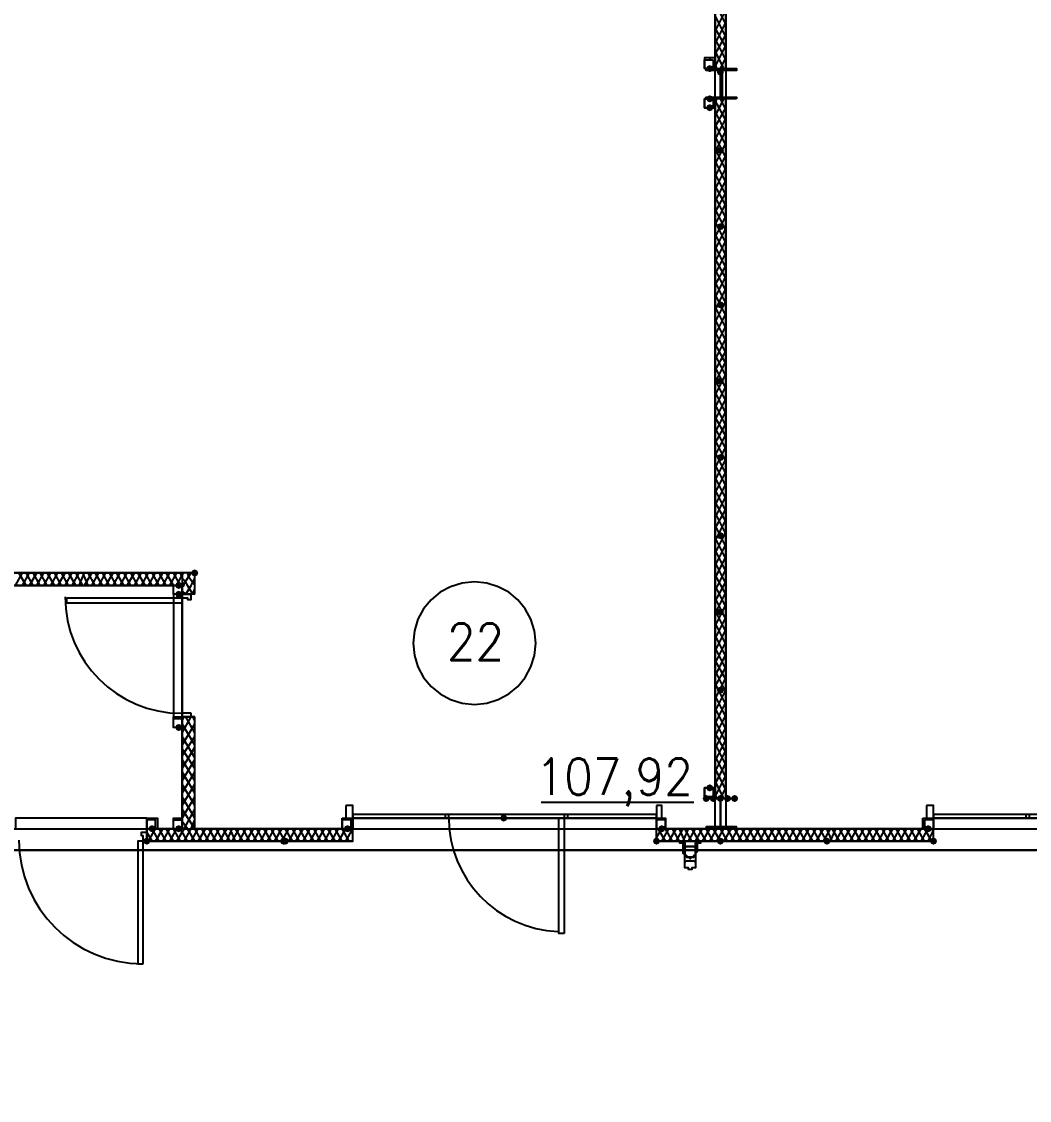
# Model space of a CAD drawing. Header units: millimetres. Extents: x 0 to 420, y 0 to 297.
# Drawn here: x 117.16 to 141.18, y 99.06 to 124.78 of the extents above; entities that cross this region are included whole.
import ezdxf

# ---------------------------------------------------------------- set-up
doc = ezdxf.new("R2010")
doc.units = ezdxf.units.MM
doc.layers.get('0').update_dxf_attribs({"linetype": 'CONTINUOUS'})
doc.styles.get("Standard").update_dxf_attribs({"font": 'STANDARD'})

msp = doc.modelspace()

# ---------------------------------------------------------------- hatches: boundary and pattern name
at = {"true_color": 0x000007}
for points in [[(133.646333, 123.655667), (133.621463, 123.595871), (133.561667, 123.571), (133.501871, 123.595871), (133.477, 123.655667), (133.501871, 123.715462), (133.561667, 123.740333), (133.621462, 123.715463)], [(133.900333, 123.571), (133.875463, 123.511204), (133.815667, 123.486333), (133.755871, 123.511204), (133.731, 123.571), (133.755871, 123.630796), (133.815667, 123.655667), (133.875462, 123.630796)], [(133.646333, 122.936), (133.621463, 122.876204), (133.561667, 122.851333), (133.501871, 122.876204), (133.477, 122.936), (133.501871, 122.995796), (133.561667, 123.020667), (133.621462, 122.995796)], [(133.646333, 122.724333), (133.621463, 122.664537), (133.561667, 122.639667), (133.501871, 122.664537), (133.477, 122.724333), (133.501871, 122.784129), (133.561667, 122.809), (133.621462, 122.784129)], [(133.900333, 121.708333), (133.875463, 121.648537), (133.815667, 121.623667), (133.755871, 121.648537), (133.731, 121.708333), (133.755871, 121.768129), (133.815667, 121.793), (133.875462, 121.768129)], [(133.900333, 119.888), (133.875463, 119.828204), (133.815667, 119.803333), (133.755871, 119.828204), (133.731, 119.888), (133.755871, 119.947796), (133.815667, 119.972667), (133.875462, 119.947796)], [(133.900333, 118.025333), (133.875463, 117.965537), (133.815667, 117.940667), (133.755871, 117.965537), (133.731, 118.025333), (133.755871, 118.085129), (133.815667, 118.11), (133.875462, 118.085129)], [(133.900333, 116.205), (133.875463, 116.145204), (133.815667, 116.120333), (133.755871, 116.145204), (133.731, 116.205), (133.755871, 116.264796), (133.815667, 116.289667), (133.875462, 116.264796)], [(133.900333, 114.384667), (133.875463, 114.324871), (133.815667, 114.3), (133.755871, 114.324871), (133.731, 114.384667), (133.755871, 114.444462), (133.815667, 114.469333), (133.875462, 114.444463)], [(133.900333, 112.522), (133.875463, 112.462204), (133.815667, 112.437333), (133.755871, 112.462204), (133.731, 112.522), (133.755871, 112.581796), (133.815667, 112.606667), (133.875462, 112.581796)], [(121.369667, 111.633), (121.344796, 111.573204), (121.285, 111.548333), (121.225204, 111.573204), (121.200333, 111.633), (121.225204, 111.692796), (121.285, 111.717667), (121.344796, 111.692796)], [(120.988667, 111.336667), (120.963796, 111.276871), (120.904, 111.252), (120.844204, 111.276871), (120.819333, 111.336667), (120.844204, 111.396462), (120.904, 111.421333), (120.963796, 111.396463)], [(120.988667, 111.125), (120.963796, 111.065204), (120.904, 111.040333), (120.844204, 111.065204), (120.819333, 111.125), (120.844204, 111.184796), (120.904, 111.209667), (120.963796, 111.184796)], [(133.900333, 110.701667), (133.875463, 110.641871), (133.815667, 110.617), (133.755871, 110.641871), (133.731, 110.701667), (133.755871, 110.761462), (133.815667, 110.786333), (133.875462, 110.761463)], [(133.900333, 108.839), (133.875463, 108.779204), (133.815667, 108.754333), (133.755871, 108.779204), (133.731, 108.839), (133.755871, 108.898796), (133.815667, 108.923667), (133.875462, 108.898796)], [(120.988667, 107.95), (120.963796, 107.890204), (120.904, 107.865333), (120.844204, 107.890204), (120.819333, 107.95), (120.844204, 108.009796), (120.904, 108.034667), (120.963796, 108.009796)], [(133.646333, 106.510667), (133.621463, 106.450871), (133.561667, 106.426), (133.501871, 106.450871), (133.477, 106.510667), (133.501871, 106.570462), (133.561667, 106.595333), (133.621462, 106.570463)], [(133.561667, 106.256667), (133.536796, 106.196871), (133.477, 106.172), (133.417204, 106.196871), (133.392333, 106.256667), (133.417204, 106.316462), (133.477, 106.341333), (133.536796, 106.316463)], [(133.731, 106.256667), (133.706129, 106.196871), (133.646333, 106.172), (133.586537, 106.196871), (133.561667, 106.256667), (133.586537, 106.316462), (133.646333, 106.341333), (133.706129, 106.316463)], [(133.900333, 106.256667), (133.875463, 106.196871), (133.815667, 106.172), (133.755871, 106.196871), (133.731, 106.256667), (133.755871, 106.316462), (133.815667, 106.341333), (133.875462, 106.316463)], [(134.069667, 106.256667), (134.044796, 106.196871), (133.985, 106.172), (133.925204, 106.196871), (133.900333, 106.256667), (133.925204, 106.316462), (133.985, 106.341333), (134.044796, 106.316463)], [(134.239, 106.256667), (134.214129, 106.196871), (134.154333, 106.172), (134.094538, 106.196871), (134.069667, 106.256667), (134.094537, 106.316462), (134.154333, 106.341333), (134.214129, 106.316463)], [(128.735667, 105.791), (128.710796, 105.731204), (128.651, 105.706333), (128.591204, 105.731204), (128.566333, 105.791), (128.591204, 105.850796), (128.651, 105.875667), (128.710796, 105.850796)], [(128.735667, 105.791), (128.710796, 105.731204), (128.651, 105.706333), (128.591204, 105.731204), (128.566333, 105.791), (128.591204, 105.850796), (128.651, 105.875667), (128.710796, 105.850796)], [(120.353667, 105.537), (120.328796, 105.477204), (120.269, 105.452333), (120.209204, 105.477204), (120.184333, 105.537), (120.209204, 105.596796), (120.269, 105.621667), (120.328796, 105.596796)], [(120.988667, 105.537), (120.963796, 105.477204), (120.904, 105.452333), (120.844204, 105.477204), (120.819333, 105.537), (120.844204, 105.596796), (120.904, 105.621667), (120.963796, 105.596796)], [(125.010333, 105.537), (124.985463, 105.477204), (124.925667, 105.452333), (124.865871, 105.477204), (124.841, 105.537), (124.865871, 105.596796), (124.925667, 105.621667), (124.985462, 105.596796)], [(132.503333, 105.537), (132.478463, 105.477204), (132.418667, 105.452333), (132.358871, 105.477204), (132.334, 105.537), (132.358871, 105.596796), (132.418667, 105.621667), (132.478462, 105.596796)], [(138.853333, 105.537), (138.828463, 105.477204), (138.768667, 105.452333), (138.708871, 105.477204), (138.684, 105.537), (138.708871, 105.596796), (138.768667, 105.621667), (138.828462, 105.596796)]]:
    msp.add_hatch(color=0, dxfattribs=at).paths.add_polyline_path(points, flags=0)
at = {"true_color": 0x0000fe}
for points in [[(120.226667, 105.240667), (120.201796, 105.180871), (120.142, 105.156), (120.082204, 105.180871), (120.057333, 105.240667), (120.082204, 105.300462), (120.142, 105.325333), (120.201796, 105.300463)], [(123.486333, 105.240667), (123.461463, 105.180871), (123.401667, 105.156), (123.341871, 105.180871), (123.317, 105.240667), (123.341871, 105.300462), (123.401667, 105.325333), (123.461462, 105.300463)], [(123.528667, 105.240667), (123.503796, 105.180871), (123.444, 105.156), (123.384204, 105.180871), (123.359333, 105.240667), (123.384204, 105.300462), (123.444, 105.325333), (123.503796, 105.300463)], [(132.376333, 105.240667), (132.351463, 105.180871), (132.291667, 105.156), (132.231871, 105.180871), (132.207, 105.240667), (132.231871, 105.300462), (132.291667, 105.325333), (132.351462, 105.300463)], [(133.900333, 105.240667), (133.875463, 105.180871), (133.815667, 105.156), (133.755871, 105.180871), (133.731, 105.240667), (133.755871, 105.300462), (133.815667, 105.325333), (133.875462, 105.300463)], [(133.900333, 105.240667), (133.875463, 105.180871), (133.815667, 105.156), (133.755871, 105.180871), (133.731, 105.240667), (133.755871, 105.300462), (133.815667, 105.325333), (133.875462, 105.300463)], [(133.900333, 105.240667), (133.875463, 105.180871), (133.815667, 105.156), (133.755871, 105.180871), (133.731, 105.240667), (133.755871, 105.300462), (133.815667, 105.325333), (133.875462, 105.300463)], [(133.900333, 105.240667), (133.875463, 105.180871), (133.815667, 105.156), (133.755871, 105.180871), (133.731, 105.240667), (133.755871, 105.300462), (133.815667, 105.325333), (133.875462, 105.300463)], [(136.440333, 105.240667), (136.415463, 105.180871), (136.355667, 105.156), (136.295871, 105.180871), (136.271, 105.240667), (136.295871, 105.300462), (136.355667, 105.325333), (136.415462, 105.300463)], [(136.440333, 105.240667), (136.415463, 105.180871), (136.355667, 105.156), (136.295871, 105.180871), (136.271, 105.240667), (136.295871, 105.300462), (136.355667, 105.325333), (136.415462, 105.300463)], [(138.980333, 105.240667), (138.955463, 105.180871), (138.895667, 105.156), (138.835871, 105.180871), (138.811, 105.240667), (138.835871, 105.300462), (138.895667, 105.325333), (138.955462, 105.300463)]]:
    msp.add_hatch(color=0, dxfattribs=at).paths.add_polyline_path(points, flags=0)
at = {"true_color": 0x000007}
h = msp.add_hatch(color=0, dxfattribs=at)
h.paths.add_polyline_path([(120.142, 105.240667), (125.052667, 105.240667)], flags=0)
h.paths.add_polyline_path([(125.052667, 105.240667), (120.142, 105.240667)], flags=0)
h = msp.add_hatch(color=0, dxfattribs=at)
h.paths.add_polyline_path([(132.291667, 105.240667), (133.815667, 105.240667)], flags=0)
h.paths.add_polyline_path([(133.815667, 105.240667), (132.291667, 105.240667)], flags=0)
h = msp.add_hatch(color=0, dxfattribs=at)
h.paths.add_polyline_path([(133.815667, 105.240667), (138.895667, 105.240667)], flags=0)
h.paths.add_polyline_path([(138.895667, 105.240667), (133.815667, 105.240667)], flags=0)

# ---------------------------------------------------------------- linework, layer by layer
at = {"color": 0, "true_color": 0x000007}
for points in [[(103.970667, 105.029), (389.763, 105.029), (389.763, 222.715667), (103.970667, 222.715667)], [(104.478667, 111.633), (120.988667, 111.633), (120.988667, 105.537), (133.688667, 105.537), (133.688667, 140.038667), (104.478667, 140.038667), (104.478667, 123.655667)], [(151.045333, 105.537), (151.045333, 140.038667), (147.362333, 140.038667), (134.196667, 140.038667), (133.942667, 140.038667), (133.942667, 105.537)], [(133.688667, 123.909667), (133.434667, 123.909667), (133.434667, 123.655667), (133.688667, 123.655667)], [(133.646333, 123.867333), (133.646333, 123.655667), (133.434667, 123.655667), (133.434667, 123.867333)], [(134.196667, 122.936), (133.477, 122.936), (133.477, 122.978333), (133.815667, 122.978333), (133.815667, 123.613333), (133.477, 123.613333), (133.477, 123.655667), (134.196667, 123.655667), (134.196667, 123.613333), (133.858, 123.613333), (133.858, 122.978333), (134.196667, 122.978333)], [(133.688667, 122.936), (133.434667, 122.936), (133.434667, 122.724333), (133.688667, 122.724333)], [(133.646333, 122.936), (133.646333, 122.724333), (133.434667, 122.724333), (133.434667, 122.936)], [(133.942667, 106.256667), (133.942667, 122.936), (133.688667, 122.936), (133.688667, 106.256667)], [(120.988667, 111.125), (120.777, 111.125), (120.777, 111.336667), (120.988667, 111.336667), (120.988667, 111.125), (120.777, 111.125), (120.777, 111.336667), (120.988667, 111.336667)], [(121.200333, 111.125), (120.988667, 111.125), (120.988667, 111.040333), (121.115667, 111.040333), (121.115667, 110.998), (121.200333, 110.998)], [(120.988667, 111.125), (121.200333, 111.125)], [(118.237, 111.040333), (120.988667, 111.040333), (120.988667, 110.913333), (118.237, 110.913333)], [(121.200333, 108.288667), (121.115667, 108.288667), (120.988667, 108.288667), (120.988667, 108.204), (121.200333, 108.204)], [(120.988667, 107.95), (120.777, 107.95), (120.777, 108.161667), (120.988667, 108.161667), (120.988667, 107.95), (120.777, 107.95), (120.777, 108.204), (120.988667, 108.204)], [(120.988667, 108.204), (121.200333, 108.204)], [(133.688667, 106.510667), (133.434667, 106.510667), (133.434667, 106.256667), (133.688667, 106.256667)], [(133.646333, 106.510667), (133.646333, 106.299), (133.434667, 106.299), (133.434667, 106.510667)], [(134.196667, 106.256667), (133.477, 106.256667), (133.815667, 106.256667), (133.815667, 105.579333), (133.477, 105.579333), (133.477, 105.537), (134.196667, 105.537), (134.196667, 105.579333), (133.815667, 105.579333), (133.815667, 106.256667)], [(124.883333, 106.087333), (124.883333, 105.791), (125.052667, 105.791), (125.052667, 106.087333)], [(132.291667, 106.087333), (132.291667, 105.791), (132.418667, 105.791), (132.418667, 106.087333)], [(138.726333, 106.087333), (138.726333, 105.791), (138.895667, 105.791), (138.895667, 106.087333)], [(120.142, 105.791), (120.396, 105.791), (120.396, 105.537), (120.142, 105.537)], [(120.142, 105.748667), (120.142, 105.537), (120.353667, 105.537), (120.353667, 105.748667)], [(120.988667, 105.537), (120.777, 105.537), (120.777, 105.748667), (120.988667, 105.748667), (120.988667, 105.537), (120.777, 105.537), (120.777, 105.791), (120.988667, 105.791)], [(124.798667, 105.791), (125.052667, 105.791), (125.052667, 105.537), (124.798667, 105.537)], [(124.798667, 105.748667), (124.798667, 105.537), (125.010333, 105.537), (125.010333, 105.748667)], [(125.052667, 105.791), (132.291667, 105.791), (132.291667, 105.875667), (125.052667, 105.875667)], [(127.254, 105.791), (127.338667, 105.791), (127.338667, 105.875667), (127.254, 105.875667)], [(130.090333, 103.039333), (129.963333, 103.039333), (129.963333, 105.791), (130.090333, 105.791)], [(130.090333, 105.791), (130.175, 105.791), (130.175, 105.875667), (130.090333, 105.875667)], [(132.291667, 105.791), (132.503333, 105.791), (132.503333, 105.537), (132.291667, 105.537)], [(132.291667, 105.748667), (132.291667, 105.537), (132.503333, 105.537), (132.503333, 105.748667)], [(138.641667, 105.791), (138.895667, 105.791), (138.895667, 105.537), (138.641667, 105.537)], [(138.684, 105.748667), (138.684, 105.537), (138.895667, 105.537), (138.895667, 105.748667)], [(138.895667, 105.791), (146.134667, 105.791), (146.134667, 105.875667), (138.895667, 105.875667)], [(141.097, 105.791), (141.181667, 105.791), (141.181667, 105.875667), (141.097, 105.875667)], [(120.142, 105.452333), (120.142, 105.240667), (120.057333, 105.240667), (120.057333, 105.367667), (120.015, 105.367667), (120.015, 105.452333)], [(120.057333, 102.319667), (120.057333, 105.240667), (119.930333, 105.240667), (119.930333, 102.319667)], [(120.142, 105.240667), (125.052667, 105.240667)], [(125.052667, 105.240667), (120.142, 105.240667)], [(125.052667, 105.240667), (120.142, 105.240667), (125.052667, 105.240667), (120.142, 105.240667)], [(132.291667, 105.240667), (133.815667, 105.240667)], [(133.815667, 105.240667), (132.291667, 105.240667)], [(132.291667, 105.240667), (133.815667, 105.240667)], [(132.291667, 105.240667), (133.815667, 105.240667)], [(133.35, 105.198333), (133.265333, 105.198333), (133.265333, 104.986667), (133.223, 104.944333), (133.223, 104.902), (133.180667, 104.859667), (133.138333, 104.859667), (133.096, 104.817333), (133.053667, 104.859667), (133.011333, 104.859667), (132.969, 104.902), (132.969, 104.944333), (132.926667, 104.944333), (132.926667, 104.986667), (132.926667, 105.198333), (132.842, 105.198333), (132.969, 105.198333), (132.969, 104.986667), (132.969, 104.944333), (132.969, 104.902), (133.011333, 104.902), (133.011333, 104.859667), (133.053667, 104.859667), (133.096, 104.859667), (133.138333, 104.859667), (133.180667, 104.859667), (133.180667, 104.902), (133.223, 104.902), (133.223, 104.944333), (133.223, 104.986667), (133.223, 105.198333), (133.35, 105.198333), (133.265333, 105.198333), (133.265333, 104.986667), (133.223, 104.944333), (133.223, 104.902), (133.180667, 104.859667), (133.138333, 104.859667), (133.096, 104.817333), (133.053667, 104.859667), (133.011333, 104.859667), (132.969, 104.902), (132.969, 104.944333), (132.926667, 104.944333), (132.926667, 104.986667), (132.926667, 105.198333), (132.842, 105.198333), (132.969, 105.198333), (132.969, 104.986667), (132.969, 104.944333), (132.969, 104.902), (133.011333, 104.902), (133.011333, 104.859667), (133.053667, 104.859667), (133.096, 104.859667), (133.138333, 104.859667), (133.180667, 104.859667), (133.180667, 104.902), (133.223, 104.902), (133.223, 104.944333), (133.223, 104.986667), (133.223, 105.198333), (133.35, 105.198333), (133.223, 105.198333), (133.223, 104.986667), (133.223, 104.944333), (133.223, 104.902), (133.180667, 104.902), (133.180667, 104.859667), (133.138333, 104.859667), (133.096, 104.859667), (133.053667, 104.859667), (133.011333, 104.859667), (133.011333, 104.902), (132.969, 104.902), (132.969, 104.944333), (132.969, 104.986667), (132.969, 105.198333), (132.842, 105.198333), (132.926667, 105.198333), (132.926667, 104.986667), (132.926667, 104.944333), (132.969, 104.944333), (132.969, 104.902), (133.011333, 104.859667), (133.053667, 104.859667), (133.096, 104.817333), (133.138333, 104.859667), (133.180667, 104.859667), (133.223, 104.902), (133.223, 104.944333), (133.265333, 104.986667), (133.265333, 105.198333)], [(133.35, 105.198333), (133.265333, 105.198333), (133.265333, 104.986667), (133.223, 104.944333), (133.223, 104.902), (133.180667, 104.859667), (133.138333, 104.859667), (133.096, 104.817333), (133.053667, 104.859667), (133.011333, 104.859667), (132.969, 104.902), (132.969, 104.944333), (132.926667, 104.944333), (132.926667, 104.986667), (132.926667, 105.198333), (132.842, 105.198333), (132.969, 105.198333), (132.969, 104.986667), (132.969, 104.944333), (132.969, 104.902), (133.011333, 104.902), (133.011333, 104.859667), (133.053667, 104.859667), (133.096, 104.859667), (133.138333, 104.859667), (133.180667, 104.859667), (133.180667, 104.902), (133.223, 104.902), (133.223, 104.944333), (133.223, 104.986667), (133.223, 105.198333), (133.35, 105.198333), (133.265333, 105.198333), (133.265333, 104.986667), (133.223, 104.944333), (133.223, 104.902), (133.180667, 104.859667), (133.138333, 104.859667), (133.096, 104.817333), (133.053667, 104.859667), (133.011333, 104.859667), (132.969, 104.902), (132.969, 104.944333), (132.926667, 104.944333), (132.926667, 104.986667), (132.926667, 105.198333), (132.842, 105.198333), (132.969, 105.198333), (132.969, 104.986667), (132.969, 104.944333), (132.969, 104.902), (133.011333, 104.902), (133.011333, 104.859667), (133.053667, 104.859667), (133.096, 104.859667), (133.138333, 104.859667), (133.180667, 104.859667), (133.180667, 104.902), (133.223, 104.902), (133.223, 104.944333), (133.223, 104.986667), (133.223, 105.198333), (133.35, 105.198333), (133.223, 105.198333), (133.223, 104.986667), (133.223, 104.944333), (133.223, 104.902), (133.180667, 104.902), (133.180667, 104.859667), (133.138333, 104.859667), (133.096, 104.859667), (133.053667, 104.859667), (133.011333, 104.859667), (133.011333, 104.902), (132.969, 104.902), (132.969, 104.944333), (132.969, 104.986667), (132.969, 105.198333), (132.842, 105.198333), (132.926667, 105.198333), (132.926667, 104.986667), (132.926667, 104.944333), (132.969, 104.944333), (132.969, 104.902), (133.011333, 104.859667), (133.053667, 104.859667), (133.096, 104.817333), (133.138333, 104.859667), (133.180667, 104.859667), (133.223, 104.902), (133.223, 104.944333), (133.265333, 104.986667), (133.265333, 105.198333)], [(133.815667, 105.240667), (138.895667, 105.240667)], [(138.895667, 105.240667), (133.815667, 105.240667)], [(138.895667, 105.240667), (133.815667, 105.240667)], [(138.895667, 105.240667), (133.815667, 105.240667)], [(116.078, 96.435333), (377.655667, 96.435333), (377.655667, 105.029), (116.078, 105.029)], [(133.223, 104.986667), (133.223, 105.029), (133.223, 105.071333), (133.180667, 105.113667), (133.138333, 105.113667), (133.096, 105.113667), (133.053667, 105.113667), (133.011333, 105.113667), (132.969, 105.071333), (132.969, 105.029), (132.969, 104.986667), (132.969, 104.944333), (132.969, 104.902), (133.011333, 104.902), (133.011333, 104.859667), (133.053667, 104.859667), (133.096, 104.859667), (133.138333, 104.859667), (133.180667, 104.859667), (133.180667, 104.902), (133.223, 104.902), (133.223, 104.944333), (133.223, 104.986667), (133.223, 104.944333), (133.223, 104.902), (133.180667, 104.902), (133.180667, 104.859667), (133.138333, 104.859667), (133.096, 104.859667), (133.053667, 104.859667), (133.011333, 104.859667), (133.011333, 104.902), (132.969, 104.902), (132.969, 104.944333), (132.969, 104.986667), (132.969, 105.029), (132.969, 105.071333), (133.011333, 105.113667), (133.053667, 105.113667), (133.096, 105.113667), (133.138333, 105.113667), (133.180667, 105.113667), (133.223, 105.071333), (133.223, 105.029)], [(132.969, 104.986667), (132.969, 105.029), (132.969, 105.071333), (133.011333, 105.113667), (133.053667, 105.113667), (133.096, 105.113667), (133.138333, 105.113667), (133.180667, 105.113667), (133.223, 105.071333), (133.223, 105.029), (133.223, 104.986667), (133.223, 104.944333), (133.223, 104.902), (133.180667, 104.902), (133.180667, 104.859667), (133.138333, 104.859667), (133.096, 104.859667), (133.053667, 104.859667), (133.011333, 104.859667), (133.011333, 104.902), (132.969, 104.902), (132.969, 104.944333)], [(133.223, 104.986667), (133.223, 105.029), (133.223, 105.071333), (133.180667, 105.113667), (133.138333, 105.113667), (133.096, 105.113667), (133.053667, 105.113667), (133.011333, 105.113667), (132.969, 105.071333), (132.969, 105.029), (132.969, 104.986667), (132.969, 104.944333), (132.969, 104.902), (133.011333, 104.902), (133.011333, 104.859667), (133.053667, 104.859667), (133.096, 104.859667), (133.138333, 104.859667), (133.180667, 104.859667), (133.180667, 104.902), (133.223, 104.902), (133.223, 104.944333), (133.223, 104.986667), (133.223, 104.944333), (133.223, 104.902), (133.180667, 104.902), (133.180667, 104.859667), (133.138333, 104.859667), (133.096, 104.859667), (133.053667, 104.859667), (133.011333, 104.859667), (133.011333, 104.902), (132.969, 104.902), (132.969, 104.944333), (132.969, 104.986667), (132.969, 105.029), (132.969, 105.071333), (133.011333, 105.113667), (133.053667, 105.113667), (133.096, 105.113667), (133.138333, 105.113667), (133.180667, 105.113667), (133.223, 105.071333), (133.223, 105.029)], [(132.969, 104.986667), (132.969, 105.029), (132.969, 105.071333), (133.011333, 105.113667), (133.053667, 105.113667), (133.096, 105.113667), (133.138333, 105.113667), (133.180667, 105.113667), (133.223, 105.071333), (133.223, 105.029), (133.223, 104.986667), (133.223, 104.944333), (133.223, 104.902), (133.180667, 104.902), (133.180667, 104.859667), (133.138333, 104.859667), (133.096, 104.859667), (133.053667, 104.859667), (133.011333, 104.859667), (133.011333, 104.902), (132.969, 104.902), (132.969, 104.944333)], [(133.223, 104.690333), (133.223, 104.648), (133.223, 104.605667), (133.180667, 104.605667), (133.138333, 104.605667), (133.138333, 104.563333), (133.096, 104.563333), (133.053667, 104.563333), (133.053667, 104.605667), (133.011333, 104.605667), (132.969, 104.605667), (132.969, 104.648), (132.969, 104.690333), (132.969, 104.732667), (133.011333, 104.775), (133.053667, 104.775), (133.096, 104.775), (133.138333, 104.775), (133.180667, 104.775), (133.223, 104.732667)], [(133.223, 104.690333), (133.223, 104.648), (133.223, 104.605667), (133.180667, 104.605667), (133.138333, 104.605667), (133.138333, 104.563333), (133.096, 104.563333), (133.053667, 104.563333), (133.053667, 104.605667), (133.011333, 104.605667), (132.969, 104.605667), (132.969, 104.648), (132.969, 104.690333), (132.969, 104.732667), (133.011333, 104.775), (133.053667, 104.775), (133.096, 104.775), (133.138333, 104.775), (133.180667, 104.775), (133.223, 104.732667)]]:
    msp.add_lwpolyline(points, close=True, dxfattribs=at)
for points in [[(133.688667, 140.038667), (133.688667, 123.655667), (133.942667, 123.655667)], [(133.942667, 123.655667), (133.942667, 140.038667)], [(133.942667, 124.714), (133.688667, 125.222)], [(133.688667, 124.544667), (133.942667, 125.052667)], [(133.942667, 124.417667), (133.688667, 124.925667)], [(133.688667, 124.248333), (133.942667, 124.756333)], [(133.942667, 124.163667), (133.688667, 124.629333)], [(133.688667, 123.994333), (133.942667, 124.46)], [(133.942667, 123.867333), (133.688667, 124.375333)], [(133.688667, 123.698), (133.942667, 124.206)], [(133.900333, 123.655667), (133.688667, 124.079)], [(133.561667, 123.909667), (133.561667, 123.867333)], [(133.731, 123.655667), (133.688667, 123.782667)], [(133.815667, 123.655667), (133.942667, 123.909667)], [(133.477, 123.613333), (133.477, 123.655667)], [(133.646333, 123.613333), (133.646333, 123.655667)], [(133.815667, 122.936), (133.815667, 123.655667)], [(134.027333, 123.613333), (134.027333, 123.655667)], [(134.196667, 123.613333), (134.196667, 123.655667)], [(133.477, 122.936), (133.477, 122.978333)], [(133.646333, 122.936), (133.646333, 122.978333)], [(133.688667, 122.809), (133.731, 122.936)], [(133.688667, 122.512667), (133.900333, 122.936)], [(133.942667, 122.682), (133.815667, 122.936)], [(134.027333, 122.936), (134.027333, 122.978333)], [(134.196667, 122.936), (134.196667, 122.978333)], [(133.942667, 122.428), (133.688667, 122.893667)], [(133.688667, 122.258667), (133.942667, 122.724333)], [(133.942667, 122.131667), (133.688667, 122.639667)], [(133.688667, 121.962333), (133.942667, 122.470333)], [(133.942667, 121.835333), (133.688667, 122.343333)], [(133.688667, 121.666), (133.942667, 122.174)], [(133.942667, 121.539), (133.688667, 122.047)], [(133.688667, 121.369667), (133.942667, 121.877667)], [(133.942667, 121.242667), (133.688667, 121.750667)], [(133.688667, 121.073333), (133.942667, 121.581333)], [(133.942667, 120.946333), (133.688667, 121.454333)], [(133.688667, 120.777), (133.942667, 121.285)], [(133.942667, 120.65), (133.688667, 121.158)], [(133.688667, 120.480667), (133.942667, 120.988667)], [(133.942667, 120.396), (133.688667, 120.861667)], [(133.688667, 120.226667), (133.942667, 120.692333)], [(133.942667, 120.099667), (133.688667, 120.607667)], [(133.688667, 119.930333), (133.942667, 120.438333)], [(133.942667, 119.803333), (133.688667, 120.311333)], [(133.688667, 119.634), (133.942667, 120.142)], [(133.942667, 119.507), (133.688667, 120.015)], [(133.688667, 119.337667), (133.942667, 119.845667)], [(133.942667, 119.210667), (133.688667, 119.718667)], [(133.688667, 119.041333), (133.942667, 119.549333)], [(133.942667, 118.914333), (133.688667, 119.422333)], [(133.688667, 118.745), (133.942667, 119.253)], [(133.942667, 118.660333), (133.688667, 119.126)], [(133.688667, 118.491), (133.942667, 118.956667)], [(133.942667, 118.364), (133.688667, 118.872)], [(133.688667, 118.194667), (133.942667, 118.702667)], [(133.942667, 118.067667), (133.688667, 118.575667)], [(133.688667, 117.898333), (133.942667, 118.406333)], [(133.942667, 117.771333), (133.688667, 118.279333)], [(133.688667, 117.602), (133.942667, 118.11)], [(133.942667, 117.475), (133.688667, 117.983)], [(133.688667, 117.305667), (133.942667, 117.813667)], [(133.942667, 117.178667), (133.688667, 117.686667)], [(133.688667, 117.009333), (133.942667, 117.517333)], [(133.942667, 116.882333), (133.688667, 117.390333)], [(133.688667, 116.713), (133.942667, 117.221)], [(133.942667, 116.628333), (133.688667, 117.094)], [(133.688667, 116.459), (133.942667, 116.924667)], [(133.942667, 116.332), (133.688667, 116.84)], [(133.688667, 116.162667), (133.942667, 116.670667)], [(133.942667, 116.035667), (133.688667, 116.543667)], [(133.688667, 115.866333), (133.942667, 116.374333)], [(133.942667, 115.739333), (133.688667, 116.247333)], [(133.688667, 115.57), (133.942667, 116.078)], [(133.942667, 115.443), (133.688667, 115.951)], [(133.688667, 115.273667), (133.942667, 115.781667)], [(133.942667, 115.146667), (133.688667, 115.654667)], [(133.688667, 114.977333), (133.942667, 115.485333)], [(133.942667, 114.892667), (133.688667, 115.358333)], [(133.688667, 114.723333), (133.942667, 115.189)], [(133.942667, 114.596333), (133.688667, 115.104333)], [(133.688667, 114.427), (133.942667, 114.935)], [(133.942667, 114.3), (133.688667, 114.808)], [(133.688667, 114.130667), (133.942667, 114.638667)], [(133.942667, 114.003667), (133.688667, 114.511667)], [(133.688667, 113.834333), (133.942667, 114.342333)], [(133.942667, 113.707333), (133.688667, 114.215333)], [(133.688667, 113.538), (133.942667, 114.046)], [(133.942667, 113.411), (133.688667, 113.919)], [(133.688667, 113.241667), (133.942667, 113.749667)], [(133.942667, 113.114667), (133.688667, 113.622667)], [(133.688667, 112.945333), (133.942667, 113.453333)], [(133.942667, 112.860667), (133.688667, 113.326333)], [(133.688667, 112.691333), (133.942667, 113.157)], [(133.942667, 112.564333), (133.688667, 113.072333)], [(133.688667, 112.395), (133.942667, 112.903)], [(133.942667, 112.268), (133.688667, 112.776)], [(133.688667, 112.098667), (133.942667, 112.606667)], [(133.942667, 111.971667), (133.688667, 112.479667)], [(133.688667, 111.802333), (133.942667, 112.310333)], [(133.942667, 111.675333), (133.688667, 112.183333)], [(133.688667, 111.506), (133.942667, 112.014)], [(133.942667, 111.379), (133.688667, 111.887)], [(120.988667, 111.633), (104.478667, 111.633)], [(117.009333, 111.336667), (117.178667, 111.633)], [(117.263333, 111.336667), (117.094, 111.633)], [(117.178667, 111.336667), (117.348, 111.633)], [(117.432667, 111.336667), (117.263333, 111.633)], [(117.348, 111.336667), (117.517333, 111.633)], [(117.602, 111.336667), (117.432667, 111.633)], [(117.517333, 111.336667), (117.686667, 111.633)], [(117.771333, 111.336667), (117.602, 111.633)], [(117.686667, 111.336667), (117.856, 111.633)], [(117.940667, 111.336667), (117.771333, 111.633)], [(117.856, 111.336667), (118.025333, 111.633)], [(118.11, 111.336667), (117.940667, 111.633)], [(118.025333, 111.336667), (118.194667, 111.633)], [(118.279333, 111.336667), (118.11, 111.633)], [(118.194667, 111.336667), (118.364, 111.633)], [(118.448667, 111.336667), (118.279333, 111.633)], [(118.364, 111.336667), (118.533333, 111.633)], [(118.618, 111.336667), (118.448667, 111.633)], [(118.533333, 111.336667), (118.660333, 111.633)], [(118.745, 111.336667), (118.618, 111.633)], [(118.660333, 111.336667), (118.829667, 111.633)], [(118.914333, 111.336667), (118.745, 111.633)], [(118.829667, 111.336667), (118.999, 111.633)], [(119.083667, 111.336667), (118.914333, 111.633)], [(118.999, 111.336667), (119.168333, 111.633)], [(119.253, 111.336667), (119.083667, 111.633)], [(119.168333, 111.336667), (119.337667, 111.633)], [(119.422333, 111.336667), (119.253, 111.633)], [(119.337667, 111.336667), (119.507, 111.633)], [(119.591667, 111.336667), (119.422333, 111.633)], [(119.507, 111.336667), (119.676333, 111.633)], [(119.761, 111.336667), (119.591667, 111.633)], [(119.676333, 111.336667), (119.845667, 111.633)], [(119.930333, 111.336667), (119.761, 111.633)], [(119.845667, 111.336667), (120.015, 111.633)], [(120.099667, 111.336667), (119.930333, 111.633)], [(120.015, 111.336667), (120.184333, 111.633)], [(120.269, 111.336667), (120.099667, 111.633)], [(120.184333, 111.336667), (120.353667, 111.633)], [(120.438333, 111.336667), (120.269, 111.633)], [(120.353667, 111.336667), (120.523, 111.633)], [(120.607667, 111.336667), (120.438333, 111.633)], [(120.523, 111.336667), (120.692333, 111.633)], [(120.777, 111.336667), (120.607667, 111.633)], [(120.692333, 111.336667), (120.861667, 111.633)], [(120.946333, 111.336667), (120.777, 111.633)], [(120.988667, 111.506), (120.946333, 111.633)], [(120.988667, 111.590667), (121.031, 111.633)], [(121.285, 111.633), (120.988667, 111.633)], [(121.031, 111.379), (121.200333, 111.633)], [(121.158, 111.506), (121.115667, 111.633)], [(121.285, 111.590667), (121.285, 111.633)], [(121.285, 111.125), (121.285, 111.633)], [(133.688667, 111.209667), (133.942667, 111.717667)], [(120.861667, 111.336667), (120.988667, 111.590667)], [(121.073333, 111.421333), (120.988667, 111.506)], [(121.031, 111.336667), (121.031, 111.379)], [(121.115667, 111.336667), (121.073333, 111.421333)], [(121.285, 111.336667), (121.158, 111.506)], [(121.200333, 111.336667), (121.285, 111.506)], [(129.413, 109.960833), (129.383328, 110.255175), (129.298227, 110.529326), (129.16357, 110.777413), (128.98523, 110.993563), (128.76908, 111.171903), (128.520993, 111.30656), (128.246842, 111.391661), (127.9525, 111.421333), (127.658158, 111.391661), (127.384007, 111.30656), (127.13592, 111.171903), (126.91977, 110.993563), (126.74143, 110.777413), (126.606773, 110.529326), (126.521672, 110.255175), (126.492, 109.960833)], [(133.942667, 111.125), (133.688667, 111.590667)], [(133.688667, 110.955667), (133.942667, 111.421333)], [(104.478667, 111.336667), (120.988667, 111.336667)], [(120.904, 111.125), (120.777, 111.125), (120.777, 109.643333)], [(120.988667, 109.643333), (120.988667, 111.125), (120.904, 111.125)], [(120.988667, 111.294333), (121.031, 111.336667)], [(120.988667, 111.336667), (120.988667, 111.125)], [(121.073333, 111.125), (120.988667, 111.209667)], [(121.285, 111.125), (121.200333, 111.125), (120.988667, 111.125)], [(121.073333, 111.125), (121.200333, 111.336667)], [(121.242667, 111.125), (121.115667, 111.336667)], [(121.285, 111.125), (121.200333, 111.125)], [(121.242667, 111.125), (121.285, 111.252)], [(121.285, 111.294333), (121.285, 111.336667)], [(133.942667, 110.828667), (133.688667, 111.336667)], [(133.688667, 110.659333), (133.942667, 111.167333)], [(118.194667, 111.0615), (118.208982, 110.777994), (118.251001, 110.502677), (118.319328, 110.236944), (118.41257, 109.982188), (118.529333, 109.739803), (118.668223, 109.511183), (118.827847, 109.297721), (119.006811, 109.100811), (119.203721, 108.921847), (119.417183, 108.762223), (119.645803, 108.623333), (119.888188, 108.50657), (120.142944, 108.413328), (120.408677, 108.345001), (120.683994, 108.302982), (120.9675, 108.288667)], [(133.942667, 110.532333), (133.688667, 111.040333)], [(133.688667, 110.363), (133.942667, 110.871)], [(133.942667, 110.236), (133.688667, 110.744)], [(133.688667, 110.066667), (133.942667, 110.574667)], [(133.942667, 109.939667), (133.688667, 110.447667)], [(133.688667, 109.770333), (133.942667, 110.278333)], [(133.942667, 109.643333), (133.688667, 110.151333)], [(126.492, 109.960833), (126.521672, 109.666492), (126.606773, 109.392341), (126.74143, 109.144254), (126.91977, 108.928104), (127.13592, 108.749764), (127.384007, 108.615107), (127.658158, 108.530005), (127.9525, 108.500333), (128.246842, 108.530005), (128.520993, 108.615107), (128.76908, 108.749764), (128.98523, 108.928104), (129.16357, 109.144254), (129.298227, 109.392341), (129.383328, 109.666492), (129.413, 109.960833)], [(133.688667, 109.474), (133.942667, 109.982)], [(133.942667, 109.347), (133.688667, 109.855)], [(120.777, 109.643333), (120.777, 108.204), (120.904, 108.204)], [(120.904, 108.204), (120.988667, 108.204), (120.988667, 109.643333)], [(133.688667, 109.177667), (133.942667, 109.685667)], [(133.942667, 109.093), (133.688667, 109.558667)], [(133.688667, 108.923667), (133.942667, 109.389333)], [(133.942667, 108.796667), (133.688667, 109.304667)], [(133.688667, 108.627333), (133.942667, 109.135333)], [(133.942667, 108.500333), (133.688667, 109.008333)], [(133.688667, 108.331), (133.942667, 108.839)], [(133.942667, 108.204), (133.688667, 108.712)], [(133.688667, 108.034667), (133.942667, 108.542667)], [(133.942667, 107.907667), (133.688667, 108.415667)], [(120.904, 108.161667), (120.904, 108.204)], [(120.988667, 108.119333), (121.031, 108.204)], [(120.988667, 107.823), (121.200333, 108.204)], [(121.285, 108.204), (121.200333, 108.204), (120.988667, 108.204)], [(120.988667, 108.204), (120.988667, 105.537)], [(120.988667, 107.526667), (121.285, 108.034667)], [(121.285, 107.526667), (120.988667, 108.034667)], [(121.285, 107.823), (121.073333, 108.204)], [(121.285, 108.204), (121.200333, 108.204)], [(121.285, 108.119333), (121.242667, 108.204)], [(121.285, 105.537), (121.285, 108.204)], [(133.688667, 107.738333), (133.942667, 108.246333)], [(133.942667, 107.611333), (133.688667, 108.119333)], [(133.688667, 107.442), (133.942667, 107.95)], [(133.942667, 107.357333), (133.688667, 107.823)], [(120.988667, 107.272667), (121.285, 107.738333)], [(121.285, 107.230333), (120.988667, 107.738333)], [(133.688667, 107.145667), (133.942667, 107.653667)], [(133.942667, 107.061), (133.688667, 107.569)], [(120.988667, 106.976333), (121.285, 107.484333)], [(121.285, 106.976333), (120.988667, 107.442)], [(133.688667, 106.891667), (133.942667, 107.399667)], [(133.942667, 106.764667), (133.688667, 107.272667)], [(120.988667, 106.68), (121.285, 107.188)], [(121.285, 106.68), (120.988667, 107.188)], [(133.688667, 106.595333), (133.942667, 107.103333)], [(120.988667, 106.383667), (121.285, 106.891667)], [(121.285, 106.383667), (120.988667, 106.891667)], [(133.942667, 106.468333), (133.688667, 106.976333)], [(133.688667, 106.299), (133.942667, 106.807)], [(120.988667, 106.087333), (121.285, 106.595333)], [(121.285, 106.087333), (120.988667, 106.595333)], [(133.900333, 106.256667), (133.688667, 106.68)], [(133.815667, 106.256667), (133.942667, 106.510667)], [(120.988667, 105.791), (121.285, 106.299)], [(121.285, 105.791), (120.988667, 106.299)], [(133.561667, 106.299), (133.561667, 106.256667)], [(133.731, 106.256667), (133.688667, 106.383667)], [(133.815667, 106.256667), (133.815667, 105.537)], [(121.285, 105.537), (120.988667, 106.002667)], [(121.031, 105.537), (121.285, 106.002667)], [(129.54, 106.172), (133.180667, 106.172)], [(118.575667, 105.791), (117.009333, 105.791), (117.009333, 105.664)], [(120.142, 105.664), (120.142, 105.791), (118.575667, 105.791)], [(120.269, 105.791), (120.269, 105.748667)], [(120.904, 105.748667), (120.904, 105.791)], [(121.115667, 105.537), (120.988667, 105.706333)], [(121.200333, 105.537), (121.285, 105.748667)], [(124.925667, 105.791), (124.925667, 105.748667)], [(128.651, 105.791), (125.052667, 105.791), (125.052667, 105.664)], [(127.338686, 105.801957), (127.352846, 105.532564), (127.392476, 105.27052), (127.45636, 105.017095), (127.543283, 104.773558), (127.652028, 104.54118), (127.781378, 104.32123), (127.930119, 104.114979), (128.097033, 103.923696), (128.280906, 103.748652), (128.48052, 103.591116), (128.694659, 103.452358), (128.922108, 103.333648), (129.161651, 103.236257), (129.412071, 103.161454), (129.672152, 103.110509), (129.940679, 103.084691)], [(132.291667, 105.664), (132.291667, 105.791), (128.651, 105.791)], [(132.418667, 105.791), (132.418667, 105.748667)], [(138.768667, 105.791), (138.768667, 105.748667)], [(142.494, 105.791), (138.895667, 105.791), (138.895667, 105.664)], [(117.009333, 105.664), (117.009333, 105.537), (118.575667, 105.537)], [(118.575667, 105.537), (120.142, 105.537), (120.142, 105.664)], [(120.142, 105.494667), (120.184333, 105.537)], [(120.142, 105.240667), (120.142, 105.452333), (120.142, 105.537)], [(120.142, 105.537), (120.142, 105.452333), (120.142, 105.240667), (120.142, 105.452333)], [(120.988667, 105.537), (120.142, 105.537)], [(120.269, 105.240667), (120.142, 105.452333)], [(120.184333, 105.240667), (120.353667, 105.537)], [(120.438333, 105.240667), (120.269, 105.537)], [(120.353667, 105.240667), (120.523, 105.537)], [(120.607667, 105.240667), (120.438333, 105.537)], [(120.523, 105.240667), (120.692333, 105.537)], [(120.777, 105.240667), (120.607667, 105.537)], [(120.692333, 105.240667), (120.861667, 105.537)], [(120.946333, 105.240667), (120.777, 105.537)], [(120.861667, 105.240667), (121.031, 105.537)], [(121.115667, 105.240667), (120.946333, 105.537)], [(121.031, 105.240667), (121.200333, 105.537)], [(121.285, 105.240667), (121.115667, 105.537)], [(121.200333, 105.240667), (121.369667, 105.537)], [(121.454333, 105.240667), (121.285, 105.537)], [(124.883333, 105.537), (121.285, 105.537)], [(121.369667, 105.240667), (121.539, 105.537)], [(121.623667, 105.240667), (121.454333, 105.537)], [(121.539, 105.240667), (121.708333, 105.537)], [(121.793, 105.240667), (121.623667, 105.537)], [(121.708333, 105.240667), (121.877667, 105.537)], [(121.962333, 105.240667), (121.793, 105.537)], [(121.877667, 105.240667), (122.047, 105.537)], [(122.131667, 105.240667), (121.962333, 105.537)], [(122.047, 105.240667), (122.174, 105.537)], [(122.258667, 105.240667), (122.131667, 105.537)], [(122.174, 105.240667), (122.343333, 105.537)], [(122.428, 105.240667), (122.258667, 105.537)], [(122.343333, 105.240667), (122.512667, 105.537)], [(122.597333, 105.240667), (122.428, 105.537)], [(122.512667, 105.240667), (122.682, 105.537)], [(122.766667, 105.240667), (122.597333, 105.537)], [(122.682, 105.240667), (122.851333, 105.537)], [(122.936, 105.240667), (122.766667, 105.537)], [(122.851333, 105.240667), (123.020667, 105.537)], [(123.105333, 105.240667), (122.936, 105.537)], [(123.020667, 105.240667), (123.19, 105.537)], [(123.274667, 105.240667), (123.105333, 105.537)], [(123.19, 105.240667), (123.359333, 105.537)], [(123.444, 105.240667), (123.274667, 105.537)], [(123.359333, 105.240667), (123.528667, 105.537)], [(123.613333, 105.240667), (123.444, 105.537)], [(123.528667, 105.240667), (123.698, 105.537)], [(123.782667, 105.240667), (123.613333, 105.537)], [(123.698, 105.240667), (123.867333, 105.537)], [(123.952, 105.240667), (123.782667, 105.537)], [(123.867333, 105.240667), (124.036667, 105.537)], [(124.121333, 105.240667), (123.952, 105.537)], [(124.036667, 105.240667), (124.206, 105.537)], [(124.290667, 105.240667), (124.121333, 105.537)], [(124.206, 105.240667), (124.375333, 105.537)], [(124.46, 105.240667), (124.290667, 105.537)], [(124.375333, 105.240667), (124.544667, 105.537)], [(124.629333, 105.240667), (124.46, 105.537)], [(124.544667, 105.240667), (124.714, 105.537)], [(124.798667, 105.240667), (124.629333, 105.537)], [(124.714, 105.240667), (124.883333, 105.537)], [(124.968, 105.240667), (124.798667, 105.537)], [(124.883333, 105.240667), (125.052667, 105.537)], [(125.052667, 105.41), (124.968, 105.537)], [(125.052667, 105.664), (125.052667, 105.537), (128.651, 105.537)], [(125.052667, 105.240667), (125.052667, 105.537)], [(125.052667, 105.240667), (125.052667, 105.537)], [(128.651, 105.537), (132.291667, 105.537), (132.291667, 105.664)], [(132.291667, 105.325333), (132.418667, 105.537)], [(132.291667, 105.240667), (132.291667, 105.537)], [(132.291667, 105.240667), (132.291667, 105.537)], [(132.503333, 105.240667), (132.334, 105.537)], [(132.418667, 105.240667), (132.588, 105.537)], [(138.726333, 105.537), (132.418667, 105.537)], [(132.672667, 105.240667), (132.503333, 105.537)], [(132.588, 105.240667), (132.757333, 105.537)], [(132.842, 105.240667), (132.672667, 105.537)], [(132.757333, 105.240667), (132.926667, 105.537)], [(132.969, 105.240667), (132.842, 105.537)], [(132.926667, 105.240667), (133.053667, 105.537)], [(133.138333, 105.240667), (132.969, 105.537)], [(133.053667, 105.240667), (133.223, 105.537)], [(133.307667, 105.240667), (133.138333, 105.537)], [(133.223, 105.240667), (133.392333, 105.537)], [(133.477, 105.240667), (133.307667, 105.537)], [(133.392333, 105.240667), (133.561667, 105.537)], [(133.477, 105.579333), (133.477, 105.537)], [(133.646333, 105.240667), (133.477, 105.537)], [(133.561667, 105.240667), (133.731, 105.537)], [(133.646333, 105.579333), (133.646333, 105.537)], [(133.815667, 105.240667), (133.646333, 105.537)], [(133.731, 105.240667), (133.900333, 105.537)], [(133.985, 105.240667), (133.815667, 105.537)], [(133.900333, 105.240667), (134.069667, 105.537)], [(133.985, 105.579333), (133.985, 105.537)], [(134.154333, 105.240667), (133.985, 105.537)], [(134.069667, 105.240667), (134.239, 105.537)], [(134.154333, 105.579333), (134.154333, 105.537)], [(134.323667, 105.240667), (134.154333, 105.537)], [(134.239, 105.240667), (134.408333, 105.537)], [(134.493, 105.240667), (134.323667, 105.537)], [(134.408333, 105.240667), (134.577667, 105.537)], [(134.662333, 105.240667), (134.493, 105.537)], [(134.577667, 105.240667), (134.747, 105.537)], [(134.831667, 105.240667), (134.662333, 105.537)], [(134.747, 105.240667), (134.916333, 105.537)], [(135.001, 105.240667), (134.831667, 105.537)], [(134.916333, 105.240667), (135.085667, 105.537)], [(135.170333, 105.240667), (135.001, 105.537)], [(135.085667, 105.240667), (135.255, 105.537)], [(135.339667, 105.240667), (135.170333, 105.537)], [(135.255, 105.240667), (135.424333, 105.537)], [(135.509, 105.240667), (135.339667, 105.537)], [(135.424333, 105.240667), (135.593667, 105.537)], [(135.678333, 105.240667), (135.509, 105.537)], [(135.593667, 105.240667), (135.763, 105.537)], [(135.847667, 105.240667), (135.678333, 105.537)], [(135.763, 105.240667), (135.932333, 105.537)], [(136.017, 105.240667), (135.847667, 105.537)], [(135.932333, 105.240667), (136.101667, 105.537)], [(136.186333, 105.240667), (136.017, 105.537)], [(136.101667, 105.240667), (136.271, 105.537)], [(136.355667, 105.240667), (136.186333, 105.537)], [(136.271, 105.240667), (136.440333, 105.537)], [(136.482667, 105.240667), (136.355667, 105.537)], [(136.440333, 105.240667), (136.567333, 105.537)], [(136.652, 105.240667), (136.482667, 105.537)], [(136.567333, 105.240667), (136.736667, 105.537)], [(136.821333, 105.240667), (136.652, 105.537)], [(136.736667, 105.240667), (136.906, 105.537)], [(136.990667, 105.240667), (136.821333, 105.537)], [(136.906, 105.240667), (137.075333, 105.537)], [(137.16, 105.240667), (136.990667, 105.537)], [(137.075333, 105.240667), (137.244667, 105.537)], [(137.329333, 105.240667), (137.16, 105.537)], [(137.244667, 105.240667), (137.414, 105.537)], [(137.498667, 105.240667), (137.329333, 105.537)], [(137.414, 105.240667), (137.583333, 105.537)], [(137.668, 105.240667), (137.498667, 105.537)], [(137.583333, 105.240667), (137.752667, 105.537)], [(137.837333, 105.240667), (137.668, 105.537)], [(137.752667, 105.240667), (137.922, 105.537)], [(138.006667, 105.240667), (137.837333, 105.537)], [(137.922, 105.240667), (138.091333, 105.537)], [(138.176, 105.240667), (138.006667, 105.537)], [(138.091333, 105.240667), (138.260667, 105.537)], [(138.345333, 105.240667), (138.176, 105.537)], [(138.260667, 105.240667), (138.43, 105.537)], [(138.514667, 105.240667), (138.345333, 105.537)], [(138.43, 105.240667), (138.599333, 105.537)], [(138.684, 105.240667), (138.514667, 105.537)], [(138.599333, 105.240667), (138.768667, 105.537)], [(138.853333, 105.240667), (138.684, 105.537)], [(138.768667, 105.240667), (138.895667, 105.494667)], [(138.895667, 105.452333), (138.853333, 105.537)], [(138.895667, 105.664), (138.895667, 105.537), (142.494, 105.537)], [(138.895667, 105.240667), (138.895667, 105.537)], [(138.895667, 105.240667), (138.895667, 105.537)], [(117.094, 105.261833), (117.10919, 104.961014), (117.153774, 104.668884), (117.226274, 104.386923), (117.32521, 104.116609), (117.449104, 103.859422), (117.596476, 103.61684), (117.765848, 103.390342), (117.955741, 103.181407), (118.164675, 102.991515), (118.391173, 102.822143), (118.633755, 102.67477), (118.890943, 102.550877), (119.161256, 102.451941), (119.443217, 102.379441), (119.735347, 102.334857), (120.036167, 102.319667)], [(125.052667, 105.240667), (120.142, 105.240667), (125.052667, 105.240667), (120.142, 105.240667)], [(120.142, 105.240667), (125.052667, 105.240667)], [(132.334, 105.240667), (132.291667, 105.325333)], [(132.291667, 105.240667), (133.815667, 105.240667), (132.291667, 105.240667), (133.815667, 105.240667)], [(132.291667, 105.240667), (138.895667, 105.240667)], [(138.895667, 105.240667), (133.815667, 105.240667), (138.895667, 105.240667), (133.815667, 105.240667)], [(132.969, 104.690333), (132.969, 104.986667)], [(132.969, 104.690333), (132.969, 104.986667)], [(133.223, 104.986667), (133.223, 104.690333)], [(133.223, 104.986667), (133.223, 104.690333)]]:
    msp.add_lwpolyline(points, dxfattribs=at)
at = {"color": 0, "true_color": 0x000008}
msp.add_lwpolyline([(104.478667, 111.336667), (104.478667, 105.537), (120.988667, 105.537), (120.988667, 111.336667)], close=True, dxfattribs=at)

# ---------------------------------------------------------------- texts
at = {"color": 0, "true_color": 0x000007, "char_height": 0.872032, "attachment_point": 1}
for s, insert, width in [('22', (127.29633, 110.430702), 1.06581688), ('107,92', (129.412997, 107.213362), 3.24589682)]:
    msp.add_mtext(s, dxfattribs=dict(at, insert=insert, width=width))

doc.saveas('drawing.dxf')
